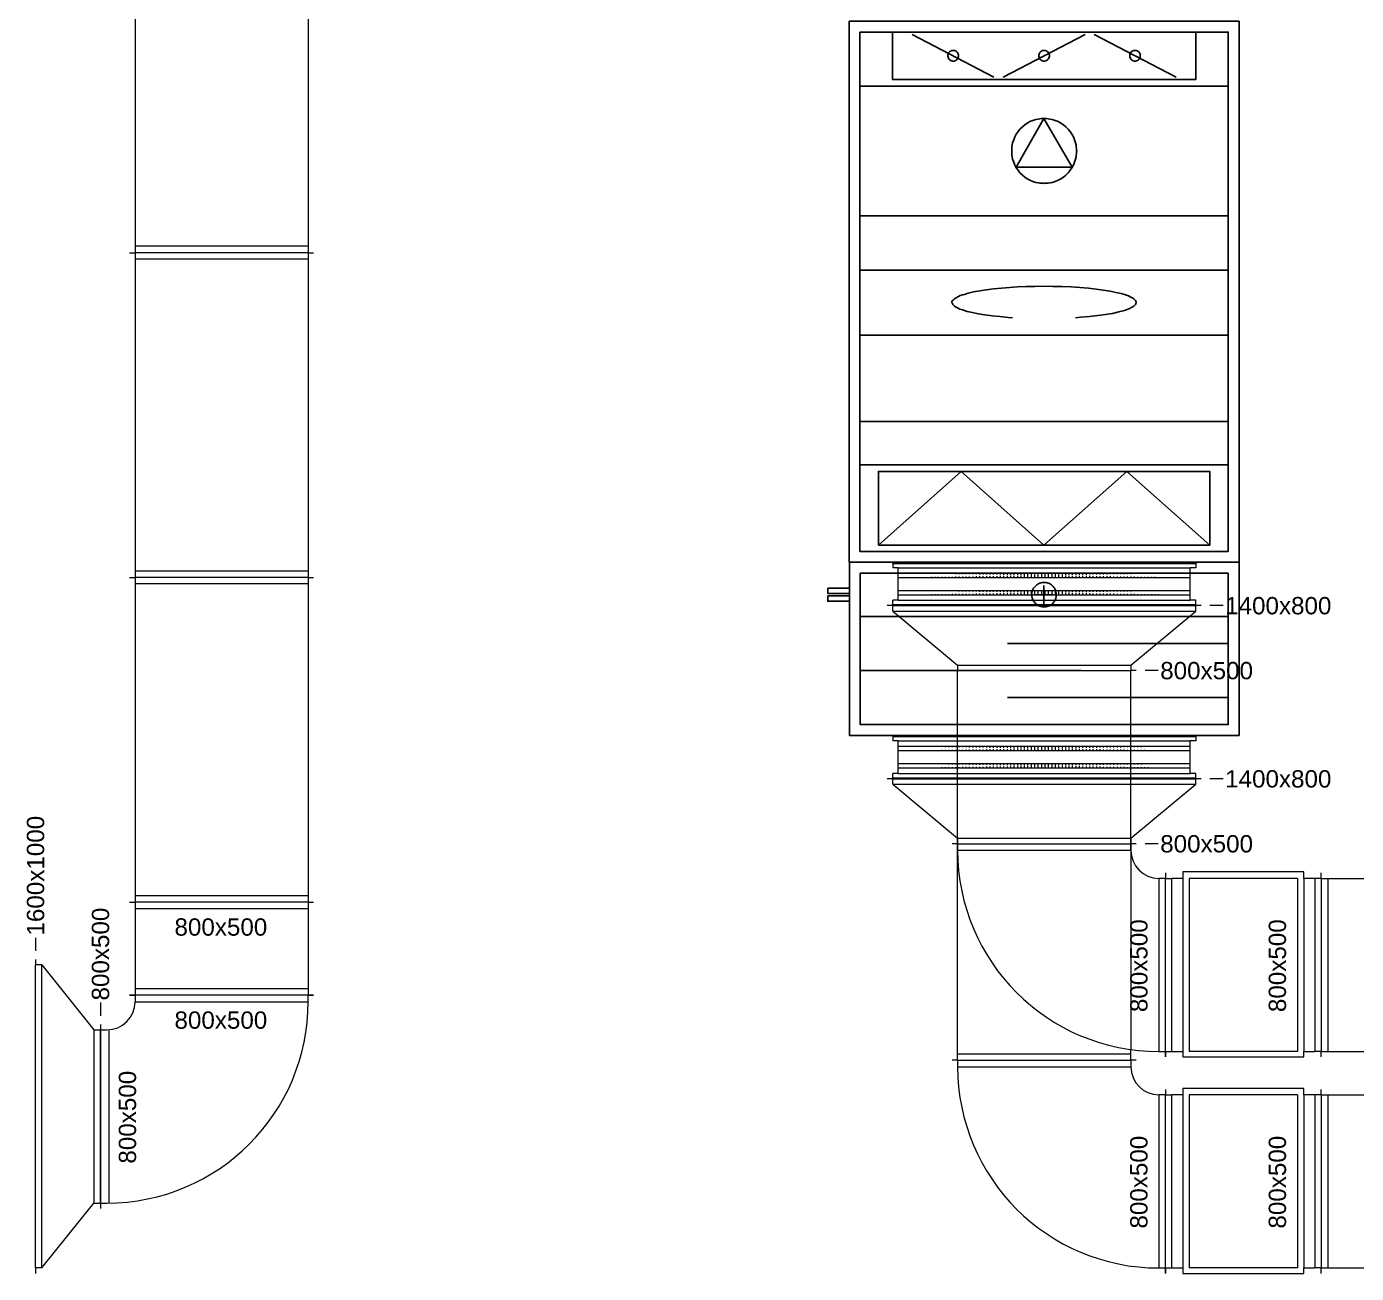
# Model space of a CAD drawing. Header units: millimetres. Extents: x 59762 to 60194, y -87842 to -87548.
# Drawn here: x 60021.1 to 60027.25, y -87814.54 to -87808.78 of the extents above; entities that cross this region are included whole.
import ezdxf

# ---------------------------------------------------------------- set-up
doc = ezdxf.new("R2010")
doc.units = ezdxf.units.MM
doc.linetypes.add('ACAD_ISO02W100', pattern=[15, 12, -3])
for name, color, linetype in [('FLECAD1', 7, 'Continuous'), ('FLECAD2', 7, 'Continuous'), ('FLECAD3', 7, 'Continuous'), ('FLECAD4', 7, 'Continuous')]:
    doc.layers.add(name, color=color, linetype=linetype)
doc.layers.add('kanały', color=7, linetype='Continuous', lineweight=20)
doc.layers.add('wymiary', color=7, linetype='Continuous', lineweight=13)
doc.styles.add('styl1', font='arial.ttf', dxfattribs={"height": 0.08})
pattern_1 = [(90, (-27723.714388, -147791.725037), (-0.015875, 1e-18), []), (180, (-27723.71439, -147791.72504), (-8e-18, -0.0635), [])]
pattern_2 = [(90, (-27723.714388, -147790.925037), (-0.015875, 1e-18), []), (180, (-27723.71439, -147790.92504), (-8e-18, -0.0635), [])]

msp = doc.modelspace()

# ---------------------------------------------------------------- hatches: boundary and pattern name
at = {"layer": 'kanały', "ltscale": 20}
h = msp.add_hatch(color=256, dxfattribs=at)
h.dxf.hatch_style = 1
h.paths.add_polyline_path([(60025.104071, -87811.256749), (60026.504071, -87811.256749), (60026.504071, -87811.251749), (60025.104071, -87811.251749)])
h = msp.add_hatch(dxfattribs=at)
h.set_pattern_fill('GRATE', color=256, scale=0.02, angle=90)
h.set_pattern_definition(pattern_2)
edge = h.paths.add_edge_path()
edge.add_line((60025.129071, -87811.301749), (60026.479071, -87811.301749))
edge.add_line((60025.129071, -87811.321749), (60026.479071, -87811.321749))
h = msp.add_hatch(dxfattribs=at)
h.set_pattern_fill('GRATE', color=256, scale=0.02, angle=90)
h.set_pattern_definition(pattern_2)
edge = h.paths.add_edge_path()
edge.add_line((60025.129071, -87811.381749), (60026.479071, -87811.381749))
edge.add_line((60025.129071, -87811.401749), (60026.479071, -87811.401749))
h = msp.add_hatch(color=256, dxfattribs=at)
h.dxf.hatch_style = 1
h.paths.add_polyline_path([(60025.104071, -87811.446749), (60026.504071, -87811.446749), (60026.504071, -87811.451749), (60025.104071, -87811.451749)])
h = msp.add_hatch(color=256, dxfattribs=at)
h.dxf.hatch_style = 1
h.paths.add_polyline_path([(60025.104071, -87812.056749), (60026.504071, -87812.056749), (60026.504071, -87812.051749), (60025.104071, -87812.051749)])
h = msp.add_hatch(dxfattribs=at)
h.set_pattern_fill('GRATE', color=256, scale=0.02, angle=90)
h.set_pattern_definition(pattern_1)
edge = h.paths.add_edge_path()
edge.add_line((60025.129071, -87812.101749), (60026.479071, -87812.101749))
edge.add_line((60025.129071, -87812.121749), (60026.479071, -87812.121749))
h = msp.add_hatch(dxfattribs=at)
h.set_pattern_fill('GRATE', color=256, scale=0.02, angle=90)
h.set_pattern_definition(pattern_1)
edge = h.paths.add_edge_path()
edge.add_line((60025.129071, -87812.181749), (60026.479071, -87812.181749))
edge.add_line((60025.129071, -87812.201749), (60026.479071, -87812.201749))
h = msp.add_hatch(color=256, dxfattribs=at)
h.dxf.hatch_style = 1
h.paths.add_polyline_path([(60025.104071, -87812.246749), (60026.504071, -87812.246749), (60026.504071, -87812.251749), (60025.104071, -87812.251749)])

# ---------------------------------------------------------------- linework, layer by layer
at = {"layer": 'FLECAD1', "linetype": 'Continuous'}
for points in [[(60026.704071, -87811.251749, 0), (60026.704071, -87808.751749, 0), (60024.903071, -87808.751749, 0), (60024.903071, -87811.251749, 0), (60026.704071, -87811.251749, 0)], [(60026.704071, -87811.251749, 0), (60026.704071, -87812.051749, 0), (60024.904071, -87812.051749, 0), (60024.904071, -87811.251749, 0), (60026.704071, -87811.251749, 0)]]:
    msp.add_polyline3d(points, dxfattribs=at)
at = {"layer": 'FLECAD2', "linetype": 'Continuous'}
for points in [[(60024.953071, -87808.801749, 0), (60024.953071, -87809.051749, 0), (60026.654071, -87809.051749, 0), (60026.654071, -87808.801749, 0), (60024.953071, -87808.801749, 0)], [(60024.953071, -87809.051749, 0), (60024.953071, -87809.651749, 0), (60026.654071, -87809.651749, 0), (60026.654071, -87809.051749, 0), (60024.953071, -87809.051749, 0)], [(60026.654071, -87810.601749, 0), (60026.654071, -87809.651749, 0), (60024.953071, -87809.651749, 0), (60024.953071, -87810.601749, 0), (60026.654071, -87810.601749, 0)], [(60024.953071, -87810.601749, 0), (60024.953071, -87810.801749, 0), (60026.654071, -87810.801749, 0), (60026.654071, -87810.601749, 0), (60024.953071, -87810.601749, 0)], [(60024.953071, -87810.801749, 0), (60024.953071, -87811.201749, 0), (60026.654071, -87811.201749, 0), (60026.654071, -87810.801749, 0), (60024.953071, -87810.801749, 0)], [(60026.654071, -87811.201749, 0), (60024.953071, -87811.201749, 0), (60026.654071, -87811.201749, 0), (60024.953071, -87811.201749, 0), (60026.654071, -87811.201749, 0), (60026.654071, -87811.201749, 0), (60026.654071, -87811.201749, 0)], [(60024.953071, -87811.201749, 0), (60024.953071, -87811.201749, 0), (60024.953071, -87811.201749, 0)], [(60026.654071, -87811.301749, 0), (60026.654071, -87811.501749, 0), (60024.954071, -87811.501749, 0), (60024.954071, -87811.301749, 0), (60026.654071, -87811.301749, 0)], [(60026.654071, -87811.501749, 0), (60026.654071, -87812.001749, 0), (60024.954071, -87812.001749, 0), (60024.954071, -87811.501749, 0), (60026.654071, -87811.501749, 0)]]:
    msp.add_polyline3d(points, dxfattribs=at)
at = {"layer": 'FLECAD3', "linetype": 'Continuous'}
for p, q in [((60025.194071, -87808.812749), (60025.572071, -87809.010749)), ((60025.993071, -87808.812749), (60025.614071, -87809.010749)), ((60026.035071, -87808.812749), (60026.413071, -87809.010749)), ((60025.803071, -87809.201749), (60025.674071, -87809.426749)), ((60025.933071, -87809.426749), (60025.803071, -87809.201749)), ((60025.674071, -87809.426749), (60025.933071, -87809.426749)), ((60024.953071, -87809.901749), (60026.654071, -87809.901749)), ((60025.570071, -87809.988749), (60025.606071, -87809.984749)), ((60025.606071, -87809.984749), (60025.643071, -87809.981749)), ((60025.643071, -87809.981749), (60025.681071, -87809.979749)), ((60025.681071, -87809.979749), (60025.721071, -87809.977749)), ((60025.721071, -87809.977749), (60025.761071, -87809.976749)), ((60025.761071, -87809.976749), (60025.803071, -87809.975749)), ((60025.803071, -87809.975749), (60025.844071, -87809.976749)), ((60025.844071, -87809.976749), (60025.886071, -87809.977749)), ((60025.886071, -87809.977749), (60025.928071, -87809.979749)), ((60025.928071, -87809.979749), (60025.949071, -87809.980749)), ((60025.949071, -87809.980749), (60025.969071, -87809.981749)), ((60025.969071, -87809.981749), (60026.008071, -87809.985749)), ((60026.008071, -87809.985749), (60026.044071, -87809.989749)), ((60025.378071, -87810.049749), (60025.379071, -87810.045749)), ((60025.379071, -87810.045749), (60025.381071, -87810.041749)), ((60025.381071, -87810.041749), (60025.385071, -87810.038749)), ((60025.385071, -87810.038749), (60025.389071, -87810.034749)), ((60025.389071, -87810.034749), (60025.394071, -87810.030749)), ((60025.394071, -87810.030749), (60025.400071, -87810.027749)), ((60025.400071, -87810.027749), (60025.404071, -87810.025749)), ((60025.404071, -87810.025749), (60025.408071, -87810.023749)), ((60025.408071, -87810.023749), (60025.416071, -87810.019749)), ((60025.416071, -87810.019749), (60025.426071, -87810.016749)), ((60025.426071, -87810.016749), (60025.436071, -87810.013749)), ((60025.436071, -87810.013749), (60025.453071, -87810.008749)), ((60025.453071, -87810.008749), (60025.478071, -87810.002749)), ((60025.478071, -87810.002749), (60025.506071, -87809.997749)), ((60025.506071, -87809.997749), (60025.537071, -87809.992749)), ((60025.537071, -87809.992749), (60025.570071, -87809.988749)), ((60026.044071, -87809.989749), (60026.077071, -87809.993749)), ((60026.077071, -87809.993749), (60026.108071, -87809.998749)), ((60026.108071, -87809.998749), (60026.135071, -87810.004749)), ((60026.135071, -87810.004749), (60026.159071, -87810.009749)), ((60026.159071, -87810.009749), (60026.180071, -87810.016749)), ((60026.180071, -87810.016749), (60026.193071, -87810.020749)), ((60026.193071, -87810.020749), (60026.201071, -87810.024749)), ((60026.201071, -87810.024749), (60026.207071, -87810.027749)), ((60026.207071, -87810.027749), (60026.213071, -87810.031749)), ((60026.213071, -87810.031749), (60026.218071, -87810.034749)), ((60026.218071, -87810.034749), (60026.222071, -87810.038749)), ((60026.222071, -87810.038749), (60026.225071, -87810.041749)), ((60026.225071, -87810.041749), (60026.227071, -87810.045749)), ((60026.227071, -87810.045749), (60026.229071, -87810.049749)), ((60025.378071, -87810.052749), (60025.378071, -87810.049749)), ((60025.380071, -87810.056749), (60025.378071, -87810.052749)), ((60025.382071, -87810.060749), (60025.380071, -87810.056749)), ((60025.385071, -87810.063749), (60025.382071, -87810.060749)), ((60025.389071, -87810.067749), (60025.385071, -87810.063749)), ((60025.394071, -87810.070749), (60025.389071, -87810.067749)), ((60025.400071, -87810.074749), (60025.394071, -87810.070749)), ((60025.406071, -87810.077749), (60025.400071, -87810.074749)), ((60025.414071, -87810.081749), (60025.406071, -87810.077749)), ((60025.427071, -87810.085749), (60025.414071, -87810.081749)), ((60025.448071, -87810.092749), (60025.427071, -87810.085749)), ((60025.472071, -87810.097749), (60025.448071, -87810.092749)), ((60025.499071, -87810.103749), (60025.472071, -87810.097749)), ((60025.530071, -87810.108749), (60025.499071, -87810.103749)), ((60025.563071, -87810.112749), (60025.530071, -87810.108749)), ((60026.087071, -87810.106749), (60026.052071, -87810.111749)), ((60026.120071, -87810.101749), (60026.087071, -87810.106749)), ((60026.149071, -87810.094749), (60026.120071, -87810.101749)), ((60026.168071, -87810.089749), (60026.149071, -87810.094749)), ((60026.179071, -87810.086749), (60026.168071, -87810.089749)), ((60026.190071, -87810.082749), (60026.179071, -87810.086749)), ((60026.199071, -87810.078749), (60026.190071, -87810.082749)), ((60026.203071, -87810.076749), (60026.199071, -87810.078749)), ((60026.207071, -87810.074749), (60026.203071, -87810.076749)), ((60026.213071, -87810.071749), (60026.207071, -87810.074749)), ((60026.218071, -87810.067749), (60026.213071, -87810.071749)), ((60026.222071, -87810.063749), (60026.218071, -87810.067749)), ((60026.226071, -87810.060749), (60026.222071, -87810.063749)), ((60026.228071, -87810.056749), (60026.226071, -87810.060749)), ((60026.229071, -87810.052749), (60026.228071, -87810.056749)), ((60026.229071, -87810.049749), (60026.229071, -87810.052749)), ((60025.599071, -87810.116749), (60025.563071, -87810.112749)), ((60025.638071, -87810.120749), (60025.599071, -87810.116749)), ((60025.658071, -87810.121749), (60025.638071, -87810.120749)), ((60025.971071, -87810.119749), (60025.949071, -87810.121749)), ((60026.013071, -87810.116749), (60025.971071, -87810.119749)), ((60026.052071, -87810.111749), (60026.013071, -87810.116749)), ((60024.953071, -87810.201749), (60026.654071, -87810.201749)), ((60025.421071, -87810.831749), (60025.039071, -87811.171749)), ((60025.803071, -87811.171749), (60025.421071, -87810.831749)), ((60026.186071, -87810.831749), (60025.803071, -87811.171749)), ((60026.569071, -87811.171749), (60026.186071, -87810.831749)), ((60025.803071, -87811.443749), (60025.803071, -87811.358749)), ((60025.846071, -87811.401749), (60025.761071, -87811.401749)), ((60025.634071, -87811.626749), (60026.654071, -87811.626749)), ((60025.974071, -87811.751749), (60024.954071, -87811.751749)), ((60025.634071, -87811.876749), (60026.654071, -87811.876749))]:
    msp.add_line(p, q, dxfattribs=at)
for points in [[(60025.103071, -87809.021749, 0), (60026.504071, -87809.021749, 0), (60026.504071, -87808.801749, 0), (60025.103071, -87808.801749, 0), (60025.103071, -87809.021749, 0)], [(60025.376071, -87808.934749, 0), (60025.381071, -87808.935749, 0), (60025.384071, -87808.935749, 0), (60025.386071, -87808.935749, 0), (60025.391071, -87808.934749, 0), (60025.395071, -87808.932749, 0), (60025.399071, -87808.930749, 0), (60025.403071, -87808.926749, 0), (60025.405071, -87808.922749, 0), (60025.407071, -87808.918749, 0), (60025.408071, -87808.913749, 0), (60025.408071, -87808.911749, 0), (60025.408071, -87808.908749, 0), (60025.407071, -87808.903749, 0), (60025.405071, -87808.899749, 0), (60025.403071, -87808.895749, 0), (60025.399071, -87808.891749, 0), (60025.395071, -87808.889749, 0), (60025.391071, -87808.887749, 0), (60025.386071, -87808.886749, 0), (60025.384071, -87808.886749, 0), (60025.381071, -87808.886749, 0), (60025.376071, -87808.887749, 0), (60025.372071, -87808.889749, 0), (60025.368071, -87808.891749, 0), (60025.364071, -87808.895749, 0), (60025.362071, -87808.899749, 0), (60025.360071, -87808.903749, 0), (60025.359071, -87808.908749, 0), (60025.359071, -87808.911749, 0), (60025.359071, -87808.913749, 0), (60025.360071, -87808.918749, 0), (60025.362071, -87808.922749, 0), (60025.364071, -87808.926749, 0), (60025.368071, -87808.930749, 0), (60025.372071, -87808.932749, 0), (60025.376071, -87808.934749, 0)], [(60025.359071, -87808.908749, 0), (60025.359071, -87808.911749, 0), (60025.359071, -87808.913749, 0)], [(60025.359071, -87808.908749, 0), (60025.359071, -87808.911749, 0), (60025.359071, -87808.913749, 0)], [(60025.386071, -87808.886749, 0), (60025.384071, -87808.886749, 0), (60025.381071, -87808.886749, 0)], [(60025.386071, -87808.886749, 0), (60025.384071, -87808.886749, 0), (60025.381071, -87808.886749, 0)], [(60025.381071, -87808.935749, 0), (60025.384071, -87808.935749, 0), (60025.384071, -87808.935749, 0), (60025.386071, -87808.935749, 0)], [(60025.381071, -87808.935749, 0), (60025.384071, -87808.935749, 0), (60025.386071, -87808.935749, 0)], [(60025.384071, -87808.935749, 0), (60025.384071, -87808.935749, 0)], [(60025.408071, -87808.913749, 0), (60025.408071, -87808.911749, 0), (60025.408071, -87808.908749, 0)], [(60025.408071, -87808.913749, 0), (60025.408071, -87808.911749, 0), (60025.408071, -87808.908749, 0)], [(60025.796071, -87808.934749, 0), (60025.801071, -87808.935749, 0), (60025.803071, -87808.935749, 0), (60025.806071, -87808.935749, 0), (60025.811071, -87808.934749, 0), (60025.815071, -87808.932749, 0), (60025.819071, -87808.930749, 0), (60025.823071, -87808.926749, 0), (60025.825071, -87808.922749, 0), (60025.827071, -87808.918749, 0), (60025.828071, -87808.913749, 0), (60025.828071, -87808.911749, 0), (60025.828071, -87808.908749, 0), (60025.827071, -87808.903749, 0), (60025.825071, -87808.899749, 0), (60025.823071, -87808.895749, 0), (60025.819071, -87808.891749, 0), (60025.815071, -87808.889749, 0), (60025.811071, -87808.887749, 0), (60025.806071, -87808.886749, 0), (60025.803071, -87808.886749, 0), (60025.801071, -87808.886749, 0), (60025.796071, -87808.887749, 0), (60025.792071, -87808.889749, 0), (60025.788071, -87808.891749, 0), (60025.784071, -87808.895749, 0), (60025.782071, -87808.899749, 0), (60025.780071, -87808.903749, 0), (60025.779071, -87808.908749, 0), (60025.779071, -87808.911749, 0), (60025.779071, -87808.913749, 0), (60025.780071, -87808.918749, 0), (60025.782071, -87808.922749, 0), (60025.784071, -87808.926749, 0), (60025.788071, -87808.930749, 0), (60025.792071, -87808.932749, 0), (60025.796071, -87808.934749, 0)], [(60025.779071, -87808.908749, 0), (60025.779071, -87808.911749, 0), (60025.779071, -87808.913749, 0)], [(60025.779071, -87808.908749, 0), (60025.779071, -87808.911749, 0), (60025.779071, -87808.913749, 0)], [(60025.806071, -87808.886749, 0), (60025.803071, -87808.886749, 0), (60025.801071, -87808.886749, 0)], [(60025.806071, -87808.886749, 0), (60025.803071, -87808.886749, 0), (60025.801071, -87808.886749, 0)], [(60025.801071, -87808.935749, 0), (60025.803071, -87808.935749, 0), (60025.803071, -87808.935749, 0), (60025.806071, -87808.935749, 0)], [(60025.801071, -87808.935749, 0), (60025.803071, -87808.935749, 0), (60025.806071, -87808.935749, 0)], [(60025.803071, -87808.935749, 0), (60025.803071, -87808.935749, 0)], [(60025.828071, -87808.913749, 0), (60025.828071, -87808.911749, 0), (60025.828071, -87808.908749, 0)], [(60025.828071, -87808.913749, 0), (60025.828071, -87808.911749, 0), (60025.828071, -87808.908749, 0)], [(60026.216071, -87808.934749, 0), (60026.221071, -87808.935749, 0), (60026.224071, -87808.935749, 0), (60026.226071, -87808.935749, 0), (60026.231071, -87808.934749, 0), (60026.235071, -87808.932749, 0), (60026.239071, -87808.930749, 0), (60026.243071, -87808.926749, 0), (60026.245071, -87808.922749, 0), (60026.247071, -87808.918749, 0), (60026.248071, -87808.913749, 0), (60026.248071, -87808.911749, 0), (60026.248071, -87808.908749, 0), (60026.247071, -87808.903749, 0), (60026.245071, -87808.899749, 0), (60026.243071, -87808.895749, 0), (60026.239071, -87808.891749, 0), (60026.235071, -87808.889749, 0), (60026.231071, -87808.887749, 0), (60026.226071, -87808.886749, 0), (60026.224071, -87808.886749, 0), (60026.221071, -87808.886749, 0), (60026.216071, -87808.887749, 0), (60026.212071, -87808.889749, 0), (60026.208071, -87808.891749, 0), (60026.204071, -87808.895749, 0), (60026.202071, -87808.899749, 0), (60026.200071, -87808.903749, 0), (60026.199071, -87808.908749, 0), (60026.199071, -87808.911749, 0), (60026.199071, -87808.913749, 0), (60026.200071, -87808.918749, 0), (60026.202071, -87808.922749, 0), (60026.204071, -87808.926749, 0), (60026.208071, -87808.930749, 0), (60026.212071, -87808.932749, 0), (60026.216071, -87808.934749, 0)], [(60026.199071, -87808.908749, 0), (60026.199071, -87808.911749, 0), (60026.199071, -87808.913749, 0)], [(60026.199071, -87808.908749, 0), (60026.199071, -87808.911749, 0), (60026.199071, -87808.913749, 0)], [(60026.226071, -87808.886749, 0), (60026.224071, -87808.886749, 0), (60026.221071, -87808.886749, 0)], [(60026.226071, -87808.886749, 0), (60026.224071, -87808.886749, 0), (60026.221071, -87808.886749, 0)], [(60026.221071, -87808.935749, 0), (60026.224071, -87808.935749, 0), (60026.224071, -87808.935749, 0), (60026.226071, -87808.935749, 0)], [(60026.221071, -87808.935749, 0), (60026.224071, -87808.935749, 0), (60026.226071, -87808.935749, 0)], [(60026.224071, -87808.935749, 0), (60026.224071, -87808.935749, 0)], [(60026.248071, -87808.913749, 0), (60026.248071, -87808.911749, 0), (60026.248071, -87808.908749, 0)], [(60026.248071, -87808.913749, 0), (60026.248071, -87808.911749, 0), (60026.248071, -87808.908749, 0)], [(60025.792071, -87809.500749, 0), (60025.800071, -87809.500749, 0), (60025.803071, -87809.501749, 0), (60025.807071, -87809.500749, 0), (60025.815071, -87809.500749, 0), (60025.823071, -87809.499749, 0), (60025.830071, -87809.498749, 0), (60025.841071, -87809.496749, 0), (60025.855071, -87809.491749, 0), (60025.869071, -87809.486749, 0), (60025.881071, -87809.479749, 0), (60025.893071, -87809.471749, 0), (60025.904071, -87809.462749, 0), (60025.915071, -87809.451749, 0), (60025.924071, -87809.440749, 0), (60025.932071, -87809.428749, 0), (60025.939071, -87809.416749, 0), (60025.944071, -87809.402749, 0), (60025.949071, -87809.388749, 0), (60025.951071, -87809.377749, 0), (60025.952071, -87809.370749, 0), (60025.953071, -87809.362749, 0), (60025.953071, -87809.354749, 0), (60025.954071, -87809.351749, 0), (60025.953071, -87809.347749, 0), (60025.953071, -87809.339749, 0), (60025.952071, -87809.331749, 0), (60025.951071, -87809.324749, 0), (60025.949071, -87809.313749, 0), (60025.944071, -87809.299749, 0), (60025.939071, -87809.285749, 0), (60025.932071, -87809.273749, 0), (60025.924071, -87809.261749, 0), (60025.915071, -87809.250749, 0), (60025.904071, -87809.239749, 0), (60025.893071, -87809.230749, 0), (60025.881071, -87809.222749, 0), (60025.869071, -87809.215749, 0), (60025.855071, -87809.210749, 0), (60025.841071, -87809.205749, 0), (60025.830071, -87809.203749, 0), (60025.823071, -87809.202749, 0), (60025.815071, -87809.201749, 0), (60025.807071, -87809.201749, 0), (60025.803071, -87809.201749, 0), (60025.800071, -87809.201749, 0), (60025.792071, -87809.201749, 0), (60025.784071, -87809.202749, 0), (60025.777071, -87809.203749, 0), (60025.766071, -87809.205749, 0), (60025.752071, -87809.210749, 0), (60025.738071, -87809.215749, 0), (60025.726071, -87809.222749, 0), (60025.714071, -87809.230749, 0), (60025.703071, -87809.239749, 0), (60025.692071, -87809.250749, 0), (60025.683071, -87809.261749, 0), (60025.675071, -87809.273749, 0), (60025.668071, -87809.285749, 0), (60025.663071, -87809.299749, 0), (60025.658071, -87809.313749, 0), (60025.656071, -87809.324749, 0), (60025.655071, -87809.331749, 0), (60025.654071, -87809.339749, 0), (60025.654071, -87809.347749, 0), (60025.654071, -87809.351749, 0), (60025.654071, -87809.354749, 0), (60025.654071, -87809.362749, 0), (60025.655071, -87809.370749, 0), (60025.656071, -87809.377749, 0), (60025.658071, -87809.388749, 0), (60025.663071, -87809.402749, 0), (60025.668071, -87809.416749, 0), (60025.675071, -87809.428749, 0), (60025.683071, -87809.440749, 0), (60025.692071, -87809.451749, 0), (60025.703071, -87809.462749, 0), (60025.714071, -87809.471749, 0), (60025.726071, -87809.479749, 0), (60025.738071, -87809.486749, 0), (60025.752071, -87809.491749, 0), (60025.766071, -87809.496749, 0), (60025.777071, -87809.498749, 0), (60025.784071, -87809.499749, 0), (60025.792071, -87809.500749, 0)], [(60025.807071, -87809.201749, 0), (60025.803071, -87809.201749, 0), (60025.800071, -87809.201749, 0)], [(60025.807071, -87809.201749, 0), (60025.803071, -87809.201749, 0), (60025.800071, -87809.201749, 0)], [(60025.654071, -87809.347749, 0), (60025.654071, -87809.351749, 0), (60025.654071, -87809.354749, 0)], [(60025.654071, -87809.347749, 0), (60025.654071, -87809.351749, 0), (60025.654071, -87809.354749, 0)], [(60025.953071, -87809.354749, 0), (60025.954071, -87809.351749, 0), (60025.953071, -87809.347749, 0)], [(60025.953071, -87809.354749, 0), (60025.954071, -87809.351749, 0), (60025.953071, -87809.347749, 0)], [(60025.800071, -87809.500749, 0), (60025.803071, -87809.501749, 0), (60025.803071, -87809.501749, 0), (60025.807071, -87809.500749, 0)], [(60025.800071, -87809.500749, 0), (60025.803071, -87809.501749, 0), (60025.807071, -87809.500749, 0)], [(60025.803071, -87809.501749, 0), (60025.803071, -87809.501749, 0)], [(60025.038071, -87811.171749, 0), (60026.569071, -87811.171749, 0), (60026.569071, -87810.831749, 0), (60025.038071, -87810.831749, 0), (60025.038071, -87811.171749, 0)], [(60025.795071, -87811.457749, 0), (60025.789071, -87811.455749, 0), (60025.784071, -87811.454749, 0), (60025.779071, -87811.452749, 0), (60025.774071, -87811.449749, 0), (60025.770071, -87811.446749, 0), (60025.765071, -87811.442749, 0), (60025.762071, -87811.439749, 0), (60025.758071, -87811.434749, 0), (60025.755071, -87811.430749, 0), (60025.752071, -87811.425749, 0), (60025.750071, -87811.420749, 0), (60025.749071, -87811.415749, 0), (60025.747071, -87811.409749, 0), (60025.747071, -87811.403749, 0), (60025.747071, -87811.401749, 0), (60025.747071, -87811.398749, 0), (60025.747071, -87811.392749, 0), (60025.749071, -87811.386749, 0), (60025.750071, -87811.381749, 0), (60025.752071, -87811.376749, 0), (60025.755071, -87811.371749, 0), (60025.758071, -87811.367749, 0), (60025.762071, -87811.362749, 0), (60025.765071, -87811.359749, 0), (60025.770071, -87811.355749, 0), (60025.774071, -87811.352749, 0), (60025.779071, -87811.349749, 0), (60025.784071, -87811.347749, 0), (60025.789071, -87811.346749, 0), (60025.795071, -87811.344749, 0), (60025.801071, -87811.344749, 0), (60025.803071, -87811.344749, 0), (60025.806071, -87811.344749, 0)], [(60025.747071, -87811.403749, 0), (60025.747071, -87811.401749, 0), (60025.747071, -87811.398749, 0)], [(60025.747071, -87811.403749, 0), (60025.747071, -87811.401749, 0), (60025.747071, -87811.398749, 0)], [(60025.803071, -87811.344749, 0), (60025.806071, -87811.344749, 0), (60025.812071, -87811.344749, 0), (60025.818071, -87811.346749, 0), (60025.823071, -87811.347749, 0), (60025.828071, -87811.349749, 0), (60025.833071, -87811.352749, 0), (60025.837071, -87811.355749, 0), (60025.842071, -87811.359749, 0), (60025.845071, -87811.362749, 0), (60025.849071, -87811.367749, 0), (60025.852071, -87811.371749, 0), (60025.855071, -87811.376749, 0), (60025.857071, -87811.381749, 0), (60025.858071, -87811.386749, 0), (60025.860071, -87811.392749, 0), (60025.860071, -87811.398749, 0), (60025.860071, -87811.401749, 0), (60025.860071, -87811.403749, 0), (60025.860071, -87811.409749, 0), (60025.858071, -87811.415749, 0), (60025.857071, -87811.420749, 0), (60025.855071, -87811.425749, 0), (60025.852071, -87811.430749, 0), (60025.849071, -87811.434749, 0), (60025.845071, -87811.439749, 0), (60025.842071, -87811.442749, 0), (60025.837071, -87811.446749, 0), (60025.833071, -87811.449749, 0), (60025.828071, -87811.452749, 0), (60025.823071, -87811.454749, 0), (60025.818071, -87811.455749, 0), (60025.812071, -87811.457749, 0), (60025.806071, -87811.457749, 0), (60025.803071, -87811.457749, 0), (60025.801071, -87811.457749, 0), (60025.795071, -87811.457749, 0)], [(60025.801071, -87811.344749, 0), (60025.803071, -87811.344749, 0), (60025.806071, -87811.344749, 0)], [(60025.801071, -87811.344749, 0), (60025.803071, -87811.344749, 0)], [(60025.860071, -87811.398749, 0), (60025.860071, -87811.401749, 0), (60025.860071, -87811.403749, 0)], [(60025.860071, -87811.398749, 0), (60025.860071, -87811.401749, 0), (60025.860071, -87811.403749, 0)], [(60025.806071, -87811.457749, 0), (60025.803071, -87811.457749, 0), (60025.801071, -87811.457749, 0)], [(60025.806071, -87811.457749, 0), (60025.803071, -87811.457749, 0), (60025.801071, -87811.457749, 0)]]:
    msp.add_polyline3d(points, dxfattribs=at)
at = {"layer": 'FLECAD4', "linetype": 'Continuous'}
for points in [[(60024.804071, -87811.370749, 0), (60024.904071, -87811.370749, 0), (60024.904071, -87811.395749, 0), (60024.804071, -87811.395749, 0), (60024.804071, -87811.370749, 0)], [(60024.804071, -87811.395749, 0), (60024.804071, -87811.370749, 0)], [(60024.804071, -87811.395749, 0), (60024.804071, -87811.370749, 0)], [(60024.804071, -87811.395749, 0), (60024.804071, -87811.370749, 0)], [(60024.804071, -87811.395749, 0), (60024.804071, -87811.370749, 0)], [(60024.804071, -87811.395749, 0), (60024.804071, -87811.370749, 0)], [(60024.804071, -87811.395749, 0), (60024.804071, -87811.370749, 0)], [(60024.804071, -87811.395749, 0), (60024.804071, -87811.370749, 0)], [(60024.804071, -87811.395749, 0), (60024.804071, -87811.370749, 0)], [(60024.804071, -87811.395749, 0), (60024.804071, -87811.370749, 0)], [(60024.904071, -87811.370749, 0), (60024.904071, -87811.395749, 0)], [(60024.904071, -87811.370749, 0), (60024.904071, -87811.395749, 0)], [(60024.904071, -87811.370749, 0), (60024.904071, -87811.395749, 0)], [(60024.904071, -87811.370749, 0), (60024.904071, -87811.395749, 0)], [(60024.904071, -87811.370749, 0), (60024.904071, -87811.395749, 0)], [(60024.904071, -87811.370749, 0), (60024.904071, -87811.395749, 0)], [(60024.904071, -87811.370749, 0), (60024.904071, -87811.395749, 0)], [(60024.904071, -87811.370749, 0), (60024.904071, -87811.395749, 0)], [(60024.904071, -87811.370749, 0), (60024.904071, -87811.395749, 0)], [(60024.804071, -87811.406749, 0), (60024.904071, -87811.406749, 0), (60024.904071, -87811.431749, 0), (60024.804071, -87811.431749, 0), (60024.804071, -87811.406749, 0)], [(60024.804071, -87811.431749, 0), (60024.804071, -87811.406749, 0)], [(60024.804071, -87811.431749, 0), (60024.804071, -87811.406749, 0)], [(60024.804071, -87811.431749, 0), (60024.804071, -87811.406749, 0)], [(60024.804071, -87811.431749, 0), (60024.804071, -87811.406749, 0)], [(60024.804071, -87811.431749, 0), (60024.804071, -87811.406749, 0)], [(60024.804071, -87811.431749, 0), (60024.804071, -87811.406749, 0)], [(60024.804071, -87811.431749, 0), (60024.804071, -87811.406749, 0)], [(60024.804071, -87811.431749, 0), (60024.804071, -87811.406749, 0)], [(60024.804071, -87811.431749, 0), (60024.804071, -87811.406749, 0)], [(60024.904071, -87811.406749, 0), (60024.904071, -87811.431749, 0)], [(60024.904071, -87811.406749, 0), (60024.904071, -87811.431749, 0)], [(60024.904071, -87811.406749, 0), (60024.904071, -87811.431749, 0)], [(60024.904071, -87811.406749, 0), (60024.904071, -87811.431749, 0)], [(60024.904071, -87811.406749, 0), (60024.904071, -87811.431749, 0)], [(60024.904071, -87811.406749, 0), (60024.904071, -87811.431749, 0)], [(60024.904071, -87811.406749, 0), (60024.904071, -87811.431749, 0)], [(60024.904071, -87811.406749, 0), (60024.904071, -87811.431749, 0)], [(60024.904071, -87811.406749, 0), (60024.904071, -87811.431749, 0)]]:
    msp.add_polyline3d(points, dxfattribs=at)
at = {"layer": 'kanały', "ltscale": 20}
for p, q in [((60021.604071, -87808.32187), (60021.604071, -87809.82187)), ((60022.404071, -87808.32187), (60022.404071, -87809.82187)), ((60022.404071, -87809.79187), (60021.604071, -87809.79187)), ((60021.579071, -87809.82187), (60021.604071, -87809.82187)), ((60021.579071, -87809.82187), (60021.604071, -87809.82187)), ((60022.404071, -87809.82187), (60021.604071, -87809.82187)), ((60021.604071, -87809.82187), (60021.604071, -87811.32187)), ((60022.404071, -87809.82187), (60021.604071, -87809.82187)), ((60022.404071, -87809.85187), (60021.604071, -87809.85187)), ((60022.404071, -87809.82187), (60022.429071, -87809.82187)), ((60022.404071, -87809.82187), (60022.404071, -87811.32187)), ((60022.404071, -87809.82187), (60022.429071, -87809.82187)), ((60025.104071, -87811.256749), (60025.104071, -87811.251749)), ((60025.104071, -87811.256749), (60026.504071, -87811.256749)), ((60025.104071, -87811.256749), (60025.104071, -87811.276749)), ((60026.504071, -87811.251749), (60026.479071, -87811.251749)), ((60026.504071, -87811.251749), (60026.504071, -87811.256749)), ((60026.504071, -87811.256749), (60026.504071, -87811.276749)), ((60021.579071, -87811.32187), (60021.604071, -87811.32187)), ((60021.579071, -87811.32187), (60021.604071, -87811.32187)), ((60022.404071, -87811.29187), (60021.604071, -87811.29187)), ((60022.404071, -87811.32187), (60021.604071, -87811.32187)), ((60021.604071, -87811.32187), (60021.604071, -87812.82187)), ((60022.404071, -87811.32187), (60021.604071, -87811.32187)), ((60022.404071, -87811.32187), (60022.429071, -87811.32187)), ((60022.404071, -87811.32187), (60022.404071, -87812.82187)), ((60022.404071, -87811.32187), (60022.429071, -87811.32187)), ((60025.129071, -87811.276749), (60025.104071, -87811.276749)), ((60025.129071, -87811.426749), (60025.129071, -87811.276749)), ((60025.129071, -87811.276749), (60026.479071, -87811.276749)), ((60025.129071, -87811.301749), (60026.479071, -87811.301749)), ((60025.129071, -87811.321749), (60026.479071, -87811.321749)), ((60026.479071, -87811.426749), (60026.479071, -87811.276749)), ((60026.504071, -87811.276749), (60026.479071, -87811.276749)), ((60022.404071, -87811.35187), (60021.604071, -87811.35187)), ((60025.129071, -87811.381749), (60026.479071, -87811.381749)), ((60025.104071, -87811.451749), (60025.079071, -87811.451749)), ((60025.129071, -87811.426749), (60025.104071, -87811.426749)), ((60025.104071, -87811.446749), (60025.104071, -87811.426749)), ((60025.104071, -87811.446749), (60026.504071, -87811.446749)), ((60025.104071, -87811.446749), (60025.104071, -87811.451749)), ((60025.104071, -87811.451749), (60026.504071, -87811.451749)), ((60025.104071, -87811.476749), (60025.104071, -87811.451749)), ((60025.129071, -87811.401749), (60026.479071, -87811.401749)), ((60025.129071, -87811.426749), (60026.479071, -87811.426749)), ((60026.504071, -87811.426749), (60026.479071, -87811.426749)), ((60026.504071, -87811.446749), (60026.504071, -87811.426749)), ((60026.504071, -87811.451749), (60026.504071, -87811.446749)), ((60026.504071, -87811.476749), (60026.504071, -87811.451749)), ((60026.529071, -87811.451749), (60026.504071, -87811.451749)), ((60025.404071, -87811.751749), (60025.379071, -87811.751749)), ((60025.404071, -87811.751749), (60025.379071, -87811.751749)), ((60025.404071, -87811.75187), (60025.379071, -87811.75187)), ((60025.404071, -87811.726749), (60025.404071, -87811.751749)), ((60025.404071, -87811.726749), (60026.204071, -87811.726749)), ((60025.404071, -87812.55187), (60025.404071, -87811.751749)), ((60025.404071, -87811.751749), (60026.204071, -87811.751749)), ((60025.404071, -87811.751749), (60026.204071, -87811.751749)), ((60025.404071, -87811.75187), (60026.204071, -87811.75187)), ((60026.204071, -87811.726749), (60026.204071, -87811.751749)), ((60026.229071, -87811.751749), (60026.204071, -87811.751749)), ((60026.204071, -87812.55187), (60026.204071, -87811.75187)), ((60026.229071, -87811.75187), (60026.204071, -87811.75187)), ((60026.229071, -87811.75187), (60026.204071, -87811.75187)), ((60025.104071, -87812.056749), (60025.104071, -87812.051749)), ((60025.104071, -87812.056749), (60026.504071, -87812.056749)), ((60025.104071, -87812.056749), (60025.104071, -87812.076749)), ((60026.504071, -87812.051749), (60026.479071, -87812.051749)), ((60026.504071, -87812.051749), (60026.504071, -87812.056749)), ((60026.504071, -87812.056749), (60026.504071, -87812.076749)), ((60025.129071, -87812.076749), (60025.104071, -87812.076749)), ((60025.129071, -87812.226749), (60025.129071, -87812.076749)), ((60025.129071, -87812.076749), (60026.479071, -87812.076749)), ((60025.129071, -87812.101749), (60026.479071, -87812.101749)), ((60025.129071, -87812.121749), (60026.479071, -87812.121749)), ((60026.479071, -87812.226749), (60026.479071, -87812.076749)), ((60026.504071, -87812.076749), (60026.479071, -87812.076749)), ((60025.129071, -87812.181749), (60026.479071, -87812.181749)), ((60025.104071, -87812.251749), (60025.079071, -87812.251749)), ((60025.129071, -87812.226749), (60025.104071, -87812.226749)), ((60025.104071, -87812.246749), (60025.104071, -87812.226749)), ((60025.104071, -87812.246749), (60026.504071, -87812.246749)), ((60025.104071, -87812.246749), (60025.104071, -87812.251749)), ((60025.104071, -87812.251749), (60026.504071, -87812.251749)), ((60025.104071, -87812.276749), (60025.104071, -87812.251749)), ((60025.129071, -87812.201749), (60026.479071, -87812.201749)), ((60025.129071, -87812.226749), (60026.479071, -87812.226749)), ((60026.504071, -87812.226749), (60026.479071, -87812.226749)), ((60026.504071, -87812.246749), (60026.504071, -87812.226749)), ((60026.504071, -87812.251749), (60026.504071, -87812.246749)), ((60026.504071, -87812.276749), (60026.504071, -87812.251749)), ((60026.529071, -87812.251749), (60026.504071, -87812.251749)), ((60025.404071, -87812.551749), (60025.379071, -87812.551749)), ((60025.404071, -87812.551749), (60025.379071, -87812.551749)), ((60025.404071, -87812.55187), (60025.379071, -87812.55187)), ((60025.404071, -87812.526749), (60025.404071, -87812.551749)), ((60025.404071, -87812.526749), (60026.204071, -87812.526749)), ((60025.404071, -87813.55187), (60025.404071, -87812.551749)), ((60025.404071, -87812.551749), (60026.204071, -87812.551749)), ((60025.404071, -87812.551749), (60026.204071, -87812.551749)), ((60025.404071, -87812.55187), (60025.404071, -87812.58187)), ((60025.404071, -87812.55187), (60026.204071, -87812.55187)), ((60026.204071, -87812.526749), (60026.204071, -87812.551749)), ((60026.229071, -87812.551749), (60026.204071, -87812.551749)), ((60026.229071, -87812.55187), (60026.204071, -87812.55187)), ((60026.204071, -87812.55187), (60026.204071, -87812.58187)), ((60026.229071, -87812.55187), (60026.204071, -87812.55187)), ((60025.404071, -87812.581749), (60026.204071, -87812.581749)), ((60025.404071, -87812.58187), (60026.204071, -87812.58187)), ((60026.364071, -87812.68687), (60026.364071, -87812.71187)), ((60026.364071, -87812.68687), (60026.364071, -87812.71187)), ((60027.004071, -87812.68187), (60026.444071, -87812.68187)), ((60026.444071, -87812.68187), (60026.444071, -87813.53687)), ((60027.004071, -87812.71187), (60027.004071, -87812.68187)), ((60027.084071, -87812.71187), (60027.084071, -87812.68687)), ((60027.084071, -87812.71187), (60027.084071, -87812.68687)), ((60026.334071, -87812.71187), (60026.334071, -87813.51187)), ((60026.364071, -87812.71187), (60026.334071, -87812.71187)), ((60026.364071, -87813.51187), (60026.364071, -87812.71187)), ((60026.364071, -87812.71187), (60026.394071, -87812.71187)), ((60026.364071, -87813.51187), (60026.364071, -87812.71187)), ((60026.394071, -87813.51187), (60026.394071, -87812.71187)), ((60026.444071, -87812.71187), (60026.394071, -87812.71187)), ((60026.474071, -87812.71187), (60026.474071, -87813.51187)), ((60026.974071, -87812.71187), (60026.474071, -87812.71187)), ((60026.974071, -87812.71187), (60026.974071, -87813.51187)), ((60027.054071, -87812.71187), (60027.004071, -87812.71187)), ((60027.004071, -87812.71187), (60027.004071, -87813.51187)), ((60027.054071, -87812.71187), (60027.054071, -87813.51187)), ((60027.084071, -87812.71187), (60027.054071, -87812.71187)), ((60027.084071, -87812.71187), (60027.084071, -87813.51187)), ((60027.084071, -87812.71187), (60028.584071, -87812.71187)), ((60027.084071, -87812.71187), (60027.084071, -87813.51187)), ((60027.114071, -87812.71187), (60027.114071, -87813.51187)), ((60022.404071, -87812.79187), (60021.604071, -87812.79187)), ((60021.579071, -87812.82187), (60021.604071, -87812.82187)), ((60021.579071, -87812.82187), (60021.604071, -87812.82187)), ((60022.404071, -87812.82187), (60021.604071, -87812.82187)), ((60021.604071, -87812.82187), (60021.604071, -87813.25187)), ((60022.404071, -87812.82187), (60021.604071, -87812.82187)), ((60022.404071, -87812.85187), (60021.604071, -87812.85187)), ((60022.404071, -87812.82187), (60022.429071, -87812.82187)), ((60022.404071, -87812.82187), (60022.404071, -87813.25187)), ((60022.404071, -87812.82187), (60022.429071, -87812.82187)), ((60021.144071, -87813.08687), (60021.144071, -87813.11187)), ((60021.144071, -87814.51187), (60021.144071, -87813.11187)), ((60021.174071, -87813.11187), (60021.144071, -87813.11187)), ((60021.174071, -87814.51187), (60021.174071, -87813.11187)), ((60021.174071, -87813.11187), (60021.414071, -87813.41187)), ((60022.404071, -87813.22187), (60021.604071, -87813.22187)), ((60021.604071, -87813.25187), (60021.579071, -87813.25187)), ((60021.579071, -87813.25187), (60021.604071, -87813.25187)), ((60021.579071, -87813.25187), (60021.604071, -87813.25187)), ((60021.604071, -87813.25187), (60021.604071, -87813.28187)), ((60022.404071, -87813.25187), (60021.604071, -87813.25187)), ((60022.404071, -87813.25187), (60021.604071, -87813.25187)), ((60021.604071, -87813.28187), (60022.404071, -87813.28187)), ((60022.404071, -87813.28187), (60022.404071, -87813.25187)), ((60022.404071, -87813.25187), (60022.429071, -87813.25187)), ((60022.429071, -87813.25187), (60022.404071, -87813.25187)), ((60022.404071, -87813.25187), (60022.429071, -87813.25187)), ((60021.414071, -87813.41187), (60021.444071, -87813.41187)), ((60021.444071, -87813.38687), (60021.444071, -87813.41187)), ((60021.444071, -87813.38687), (60021.444071, -87813.41187)), ((60021.444071, -87813.41187), (60021.474071, -87813.41187)), ((60021.444071, -87814.21187), (60021.444071, -87813.41187)), ((60021.484192, -87814.21187), (60021.484192, -87813.41187)), ((60025.404071, -87813.52187), (60026.204071, -87813.52187)), ((60026.334071, -87813.51187), (60026.364071, -87813.51187)), ((60026.364071, -87813.51187), (60026.394071, -87813.51187)), ((60026.364071, -87813.51187), (60026.364071, -87813.53687)), ((60026.364071, -87813.53687), (60026.364071, -87813.51187)), ((60026.394071, -87813.51187), (60026.444071, -87813.51187)), ((60026.444071, -87813.53687), (60027.004071, -87813.53687)), ((60026.974071, -87813.51187), (60026.474071, -87813.51187)), ((60027.004071, -87813.51187), (60027.054071, -87813.51187)), ((60027.004071, -87813.53687), (60027.004071, -87813.51187)), ((60027.084071, -87813.51187), (60027.054071, -87813.51187)), ((60027.084071, -87813.53687), (60027.084071, -87813.51187)), ((60027.084071, -87813.51187), (60028.584071, -87813.51187)), ((60027.084071, -87813.53687), (60027.084071, -87813.51187)), ((60025.404071, -87813.55187), (60025.379071, -87813.55187)), ((60025.404071, -87813.55187), (60025.379071, -87813.55187)), ((60025.404071, -87813.55187), (60025.404071, -87813.58187)), ((60025.404071, -87813.55187), (60026.204071, -87813.55187)), ((60025.404071, -87813.55187), (60026.204071, -87813.55187)), ((60025.404071, -87813.58187), (60026.204071, -87813.58187)), ((60026.204071, -87813.55187), (60026.204071, -87813.58187)), ((60026.229071, -87813.55187), (60026.204071, -87813.55187)), ((60026.229071, -87813.55187), (60026.204071, -87813.55187)), ((60026.334071, -87813.71187), (60026.334071, -87814.51187)), ((60026.364071, -87813.71187), (60026.334071, -87813.71187)), ((60026.364071, -87813.68687), (60026.364071, -87813.71187)), ((60026.364071, -87813.68687), (60026.364071, -87813.71187)), ((60026.364071, -87814.51187), (60026.364071, -87813.71187)), ((60026.364071, -87814.51187), (60026.364071, -87813.71187)), ((60026.364071, -87813.71187), (60026.394071, -87813.71187)), ((60026.394071, -87814.51187), (60026.394071, -87813.71187)), ((60026.444071, -87813.71187), (60026.394071, -87813.71187)), ((60027.004071, -87813.68187), (60026.444071, -87813.68187)), ((60026.444071, -87813.68187), (60026.444071, -87814.53687)), ((60026.474071, -87813.71187), (60026.474071, -87814.51187)), ((60026.974071, -87813.71187), (60026.474071, -87813.71187)), ((60026.974071, -87813.71187), (60026.974071, -87814.51187)), ((60027.004071, -87813.71187), (60027.004071, -87813.68187)), ((60027.054071, -87813.71187), (60027.004071, -87813.71187)), ((60027.004071, -87813.71187), (60027.004071, -87814.51187)), ((60027.054071, -87813.71187), (60027.054071, -87814.51187)), ((60027.084071, -87813.71187), (60027.054071, -87813.71187)), ((60027.084071, -87813.71187), (60027.084071, -87813.68687)), ((60027.084071, -87813.71187), (60027.084071, -87813.68687)), ((60027.084071, -87813.71187), (60027.084071, -87814.51187)), ((60027.084071, -87813.71187), (60028.584071, -87813.71187)), ((60027.084071, -87813.71187), (60027.084071, -87814.51187)), ((60027.114071, -87813.71187), (60027.114071, -87814.51187)), ((60021.174071, -87814.51187), (60021.414071, -87814.21187)), ((60021.414071, -87814.21187), (60021.444071, -87814.21187)), ((60021.444071, -87814.21187), (60021.444071, -87814.23687)), ((60021.444071, -87814.21187), (60021.474071, -87814.21187)), ((60021.444071, -87814.21187), (60021.444071, -87814.23687)), ((60021.144071, -87814.51187), (60021.144071, -87814.53687)), ((60021.174071, -87814.51187), (60021.144071, -87814.51187)), ((60026.334071, -87814.51187), (60026.364071, -87814.51187)), ((60026.364071, -87814.53687), (60026.364071, -87814.51187)), ((60026.364071, -87814.51187), (60026.394071, -87814.51187)), ((60026.364071, -87814.51187), (60026.364071, -87814.53687)), ((60026.394071, -87814.51187), (60026.444071, -87814.51187)), ((60026.974071, -87814.51187), (60026.474071, -87814.51187)), ((60027.004071, -87814.51187), (60027.054071, -87814.51187)), ((60027.004071, -87814.53687), (60027.004071, -87814.51187)), ((60027.084071, -87814.51187), (60027.054071, -87814.51187)), ((60027.084071, -87814.53687), (60027.084071, -87814.51187)), ((60027.084071, -87814.51187), (60028.584071, -87814.51187)), ((60027.084071, -87814.53687), (60027.084071, -87814.51187)), ((60026.444071, -87814.53687), (60027.004071, -87814.53687))]:
    msp.add_line(p, q, dxfattribs=at)
at = {"layer": 'kanały'}
for p, q in [((60025.104071, -87811.251749), (60026.504071, -87811.251749)), ((60025.104071, -87811.451749), (60026.504071, -87811.451749)), ((60025.104071, -87811.476749), (60026.504071, -87811.476749)), ((60025.104071, -87811.476749), (60025.404071, -87811.726749)), ((60026.204071, -87811.726749), (60026.504071, -87811.476749)), ((60025.104071, -87812.051749), (60026.504071, -87812.051749)), ((60025.104071, -87812.251749), (60026.504071, -87812.251749)), ((60025.104071, -87812.276749), (60026.504071, -87812.276749)), ((60025.104071, -87812.276749), (60025.404071, -87812.526749)), ((60026.204071, -87812.526749), (60026.504071, -87812.276749)), ((60021.414071, -87813.41187), (60021.414071, -87814.21187)), ((60021.444071, -87813.41187), (60021.444071, -87814.21187))]:
    msp.add_line(p, q, dxfattribs=at)
at = {"layer": 'kanały', "linetype": 'ACAD_ISO02W100', "ltscale": 0.09}
for p, q in [((60026.630099, -87811.451749), (60026.569743, -87811.451749)), ((60026.330099, -87811.751749), (60026.269743, -87811.751749)), ((60026.204071, -87812.58187), (60026.204071, -87812.551749)), ((60026.204071, -87812.58187), (60026.204071, -87813.502739)), ((60026.204071, -87813.55187), (60026.204071, -87813.502739))]:
    msp.add_line(p, q, dxfattribs=at)
at = {"layer": 'kanały', "ltscale": 20}
for centre, start, end in [((60026.334071, -87812.58187), 180, 270), ((60021.474071, -87813.28187), 270, 360), ((60026.334071, -87813.58187), 180, 270)]:
    msp.add_arc(centre, 0.93, start, end, dxfattribs=at)
at = {"layer": 'kanały'}
for centre, start, end in [((60026.334071, -87812.58187), 180, 270), ((60021.474071, -87813.28187), 270, 360), ((60026.334071, -87813.58187), 180, 270)]:
    msp.add_arc(centre, 0.13, start, end, dxfattribs=at)
at = {"layer": 'wymiary'}
for p, q in [((60026.630099, -87812.251749), (60026.569743, -87812.251749)), ((60026.330099, -87812.551749), (60026.269743, -87812.551749)), ((60021.144071, -87812.985842), (60021.144071, -87813.046198)), ((60021.444071, -87813.285842), (60021.444071, -87813.346198))]:
    msp.add_line(p, q, dxfattribs=at)

# ---------------------------------------------------------------- texts
at = {"layer": 'wymiary', "ltscale": 20, "char_height": 0.08, "attachment_point": 1, "style": 'styl1'}
for s, insert in [('1400x800', (60026.639925, -87811.412036)), ('800x500', (60026.339925, -87811.712036)), ('1400x800', (60026.639925, -87812.212036)), ('800x500', (60026.339925, -87812.512036)), ('800x500', (60021.786297, -87812.896577)), ('800x500', (60021.786297, -87813.326577))]:
    msp.add_mtext_dynamic_manual_height_columns(s, width=0.44264358, gutter_width=1, heights=[0], dxfattribs=dict(at, insert=insert))
at = {"layer": 'wymiary', "ltscale": 20, "char_height": 0.08, "attachment_point": 1, "rotation": 90, "style": 'styl1'}
for s, insert in [('1600x1000', (60021.104359, -87812.976016)), ('800x500', (60021.404359, -87813.276016)), ('800x500', (60026.201136, -87813.329645)), ('800x500', (60026.841136, -87813.329645)), ('800x500', (60021.5289, -87814.029645)), ('800x500', (60026.201136, -87814.329645)), ('800x500', (60026.841136, -87814.329645))]:
    msp.add_mtext_dynamic_manual_height_columns(s, width=0.44264358, gutter_width=1, heights=[0], dxfattribs=dict(at, insert=insert))

doc.saveas('drawing.dxf')
